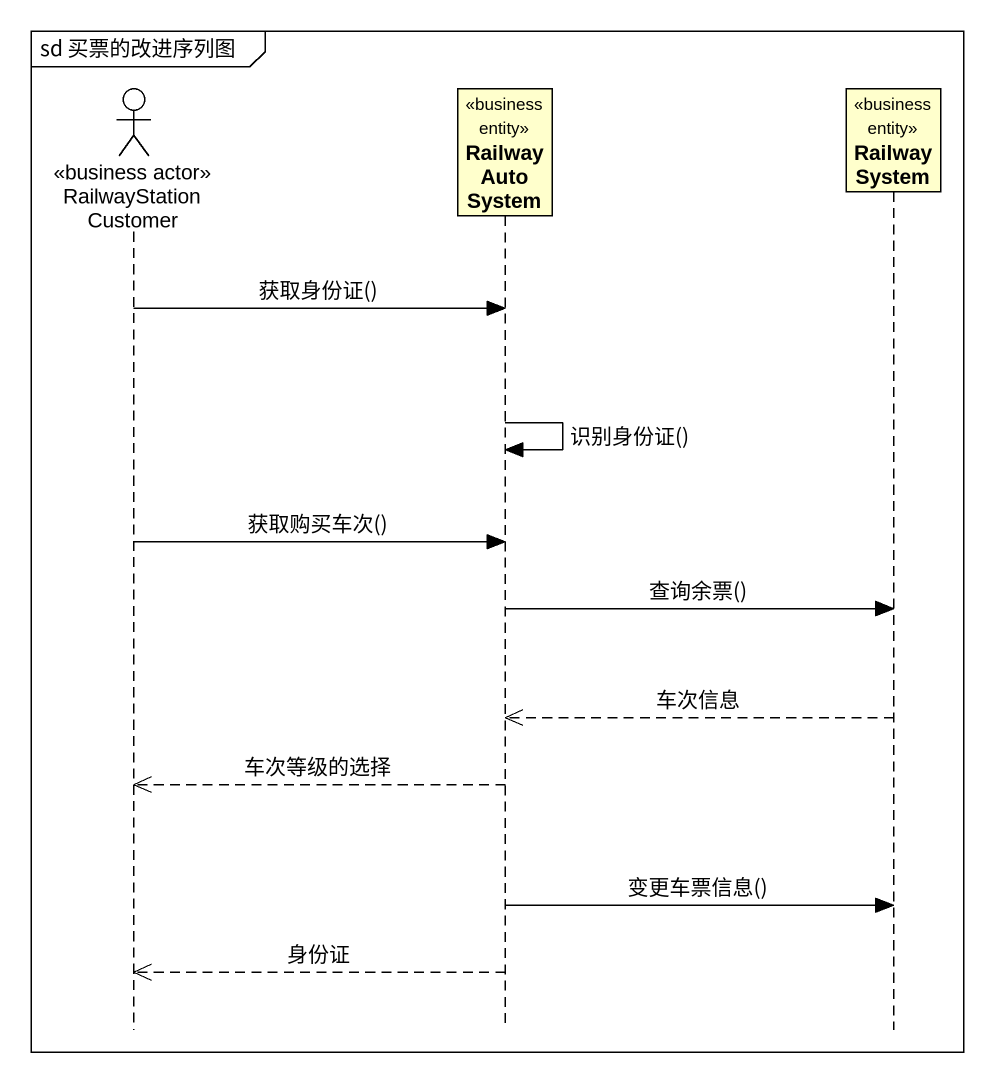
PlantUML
@startuml
mainframe sd 买票的改进序列图
hide footbox
actor RailwayStationCustomer <<business actor>>
participant RailwayAutoSystem <<business entity>>
participant RailwaySystem <<business entity>>

RailwayStationCustomer -> RailwayAutoSystem : 获取身份证()
RailwayAutoSystem -> RailwayAutoSystem : 识别身份证()
RailwayStationCustomer -> RailwayAutoSystem : 获取购买车次()
RailwayAutoSystem -> RailwaySystem : 查询余票()
RailwaySystem -->> RailwayAutoSystem : 车次信息
RailwayAutoSystem -->> RailwayStationCustomer : 车次等级的选择
RailwayAutoSystem -> RailwaySystem : 变更车票信息()
RailwayAutoSystem -->> RailwayStationCustomer : 身份证
@enduml
